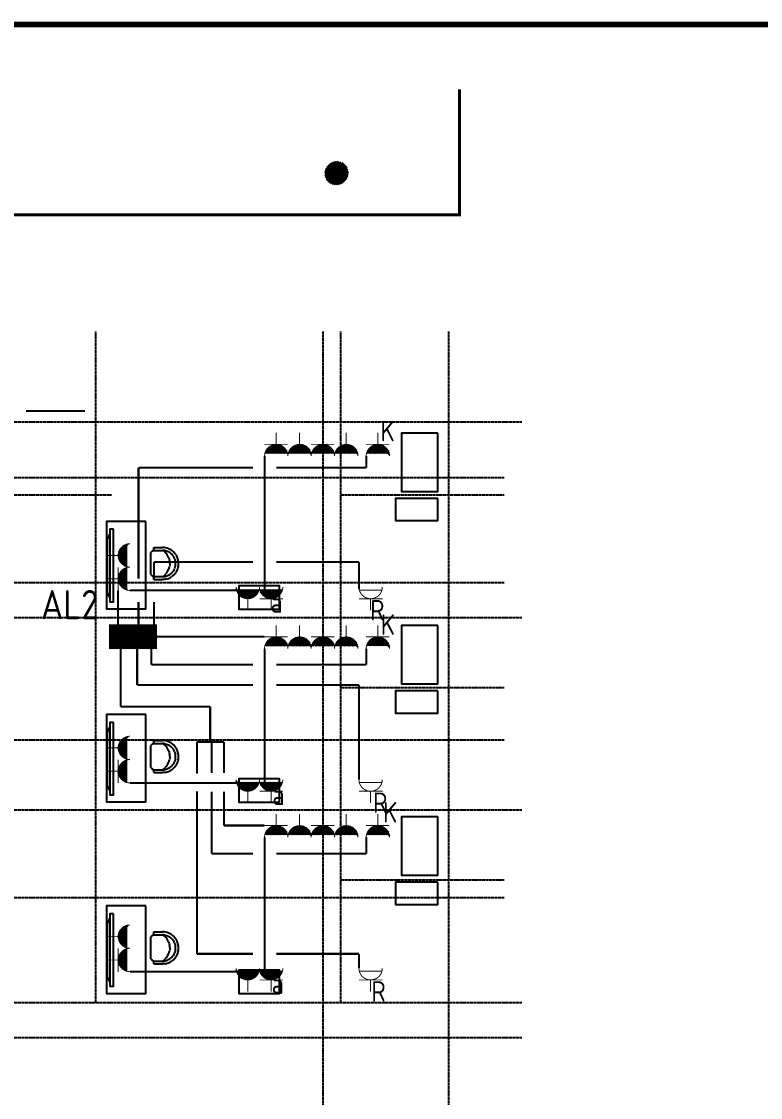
# Model space of a CAD drawing. Extents: x -137808 to 103746506, y -332957 to -111547.
# Drawn here: x 145592 to 158256, y -252141 to -233697 of the extents above; entities that cross this region are included whole.
import ezdxf

# ---------------------------------------------------------------- set-up
doc = ezdxf.new("R2010")
doc.units = 0
doc.header["$LTSCALE"] = 25
doc.header["$MEASUREMENT"] = 0
doc.linetypes.add('DOTE', pattern=[2.42, 2, -0.2, 0.02, -0.2])
doc.layers.get('0').update_dxf_attribs({"linetype": 'CONTINUOUS'})
for name, color, linetype in [('220', 7, 'CONTINUOUS'), ('DOTE', 1, 'DOTE'), ('PUB_TITLE', 4, 'CONTINUOUS'), ('家具', 54, 'CONTINUOUS'), ('电-强电平面-线缆', 3, 'CONTINUOUS'), ('设备-插座', 3, 'CONTINUOUS'), ('设备-箱柜', 3, 'CONTINUOUS')]:
    doc.layers.add(name, color=color, linetype=linetype)
doc.styles.add('IDQSTYLE', font='txt.shx', dxfattribs={"width": 0.7, "bigfont": 'hztxt.shx'})
doc.styles.get("Standard").update_dxf_attribs({"font": 'GBENOR', "bigfont": 'GBCBIG'})

# ---------------------------------------------------------------- blocks, each defined once
blk = doc.blocks.new('HC000132')
at = {"color": 0, "linetype": 'Continuous'}
for p, q in [((2.88, 2.53), (4.97, 4.62)), ((-4.91, 4.35), (-4.89, 4.38)), ((-4.85, 4.13), (-4.6, 4.38)), ((-4.76, 3.94), (-4.32, 4.38)), ((-4.66, 3.75), (-4.04, 4.38)), ((-4.55, 3.58), (-3.75, 4.38)), ((-4.43, 3.41), (-3.47, 4.38)), ((-4.3, 3.27), (-3.19, 4.38)), ((-4.16, 3.13), (-2.91, 4.38)), ((-4, 3), (-2.62, 4.38)), ((-3.83, 2.88), (-2.34, 4.38)), ((-3.65, 2.78), (-2.06, 4.38)), ((-3.46, 2.69), (-1.77, 4.38)), ((-3.25, 2.62), (-1.49, 4.38)), ((-3.03, 2.56), (-1.21, 4.38)), ((-2.79, 2.52), (-0.93, 4.38)), ((-2.52, 2.5), (-0.64, 4.38)), ((-2.22, 2.52), (-0.36, 4.38)), ((-1.87, 2.58), (-0.08, 4.37)), ((-1.43, 2.74), (-0.24, 3.93)), ((0.11, 4.28), (0.2, 4.38)), ((0.18, 4.07), (0.48, 4.38)), ((0.27, 3.88), (0.76, 4.38)), ((0.37, 3.7), (1.05, 4.38)), ((0.48, 3.53), (1.33, 4.38)), ((0.61, 3.37), (1.61, 4.38)), ((0.74, 3.22), (1.9, 4.38)), ((0.89, 3.09), (2.18, 4.38)), ((1.05, 2.96), (2.46, 4.38)), ((1.22, 2.85), (2.74, 4.38)), ((1.4, 2.75), (3.03, 4.38)), ((1.6, 2.67), (3.31, 4.38)), ((1.81, 2.6), (3.59, 4.38)), ((2.04, 2.54), (3.88, 4.38)), ((2.29, 2.51), (4.16, 4.38)), ((2.57, 2.5), (4.44, 4.38)), ((3.24, 2.61), (4.89, 4.26)), ((3.75, 2.83), (4.67, 3.75))]:
    blk.add_line(p, q, dxfattribs=at)
at = {"color": 0, "linetype": 'Continuous', "const_width": 0.2}
for points in [[(-5, 5, 0.198912), (-4.27, 3.23, 0.198912), (-2.5, 2.5, 0.198912), (-0.73, 3.23, 0.198912), (0, 5)], [(0, 5, 0.198912), (0.73, 3.23, 0.198912), (2.5, 2.5, 0.198912), (4.27, 3.23, 0.198912), (5, 5)]]:
    blk.add_lwpolyline(points, format="xyb", dxfattribs=at)
for points in [[(-5.05, 2.48), (-0.02, 2.48)], [(-4.92, 4.38), (-0.08, 4.38)], [(-2.5, 2.5), (-2.5, 0)], [(0.08, 4.38), (4.92, 4.38)], [(2.5, 2.5), (2.5, 0)]]:
    blk.add_lwpolyline(points, dxfattribs=at)
at = {"color": 0, "style": 'IDQSTYLE', "width": 0.7}
blk.add_attdef('PSFHATT', (7, 0), '', height=2.5, dxfattribs=at)
blk = doc.blocks.new('HC000135')
at = {"color": 0, "linetype": 'Continuous', "const_width": 0.2}
blk.add_lwpolyline([(-2.5, 5, 0.198912), (-1.77, 3.23, 0.198912), (0, 2.5, 0.198912), (1.77, 3.23, 0.198912), (2.5, 5)], format="xyb", dxfattribs=at)
for points in [[(-2.55, 2.48), (2.48, 2.48)], [(-2.42, 4.35), (2.41, 4.35)], [(0, 2.5), (0, 0)]]:
    blk.add_lwpolyline(points, dxfattribs=at)
at = {"color": 0, "style": 'IDQSTYLE', "width": 0.7}
blk.add_attdef('PSFHATT', (4.5, 0), '', height=2.5, dxfattribs=at)
blk = doc.blocks.new('*X')
at = {"color": 0, "linetype": 'Continuous'}
for p, q in [((232.27, 320.09), (237.18, 325)), ((232.27, 320.51), (236.75, 325)), ((232.27, 320.94), (236.33, 325)), ((232.27, 321.36), (235.9, 325)), ((232.27, 321.79), (235.48, 325)), ((232.27, 322.21), (235.06, 325)), ((232.27, 322.63), (234.63, 325)), ((232.27, 323.06), (234.21, 325)), ((232.27, 323.48), (233.78, 325)), ((232.27, 323.91), (233.36, 325)), ((232.27, 324.33), (232.93, 325)), ((232.27, 324.76), (232.51, 325)), ((232.6, 320), (237.6, 325)), ((233.02, 320), (238.02, 325)), ((233.45, 320), (238.45, 325)), ((233.87, 320), (238.87, 325)), ((234.3, 320), (239.3, 325)), ((234.72, 320), (239.72, 325)), ((235.15, 320), (240.15, 325)), ((235.57, 320), (240.57, 325)), ((235.99, 320), (240.99, 325)), ((236.42, 320), (241.42, 325)), ((236.84, 320), (241.84, 325)), ((237.27, 320), (242.27, 325)), ((237.69, 320), (242.27, 324.57)), ((238.12, 320), (242.27, 324.15)), ((238.54, 320), (242.27, 323.72)), ((238.96, 320), (242.27, 323.3)), ((239.39, 320), (242.27, 322.88)), ((239.81, 320), (242.27, 322.45)), ((240.24, 320), (242.27, 322.03)), ((240.66, 320), (242.27, 321.6)), ((241.09, 320), (242.27, 321.18)), ((241.51, 320), (242.27, 320.75)), ((241.93, 320), (242.27, 320.33)), ((278.36, 223.2), (280.79, 225.63)), ((278.36, 222.93), (281.06, 225.62)), ((278.39, 223.51), (280.47, 225.6)), ((278.4, 222.68), (281.31, 225.59)), ((278.45, 222.45), (279.79, 223.79)), ((278.47, 223.88), (280.11, 225.52)), ((278.69, 224.39), (279.6, 225.29)), ((279.61, 223.04), (280.95, 224.38)), ((279.62, 223.34), (280.65, 224.37)), ((279.65, 222.8), (281.19, 224.34)), ((279.73, 222.59), (281.39, 224.26)), ((279.79, 223.79), (280.2, 224.2)), ((279.83, 222.42), (281.57, 224.16)), ((279.94, 223.09), (280.9, 224.05)), ((279.96, 222.26), (281.73, 224.03)), ((279.99, 222.85), (281.14, 224)), ((279.99, 223.42), (280.57, 224)), ((280.07, 222.66), (281.33, 223.91)), ((280.11, 222.13), (281.86, 223.88)), ((280.2, 224.2), (281.54, 225.54)), ((280.2, 222.5), (281.49, 223.79)), ((280.29, 222.02), (281.97, 223.7)), ((280.35, 222.37), (281.62, 223.64)), ((280.65, 224.37), (281.75, 225.47)), ((280.95, 224.38), (281.95, 225.38)), ((281.19, 224.34), (282.13, 225.28)), ((281.39, 224.26), (282.3, 225.17)), ((281.57, 224.16), (282.46, 225.05)), ((281.73, 224.03), (282.61, 224.91)), ((281.86, 223.88), (282.75, 224.77)), ((281.97, 223.7), (282.87, 224.61)), ((281.98, 222.58), (283.25, 223.85)), ((282.05, 223.5), (282.99, 224.44)), ((282.1, 223.27), (283.09, 224.26)), ((282.1, 222.98), (283.18, 224.06)), ((278.52, 222.24), (279.62, 223.34)), ((278.61, 222.04), (279.61, 223.04)), ((278.71, 221.86), (279.65, 222.8)), ((278.82, 221.68), (279.73, 222.59)), ((278.94, 221.52), (279.83, 222.42)), ((279.08, 221.38), (279.96, 222.26)), ((279.22, 221.24), (280.11, 222.13)), ((279.38, 221.11), (280.29, 222.02)), ((279.55, 221), (280.49, 221.94)), ((279.73, 220.9), (280.72, 221.89)), ((279.93, 220.81), (281.01, 221.89)), ((280.14, 220.74), (281.41, 222.01)), ((280.36, 220.68), (283.31, 223.63)), ((280.49, 221.94), (282.05, 223.5)), ((280.54, 222.27), (281.71, 223.45)), ((280.61, 220.65), (283.34, 223.38)), ((280.72, 221.89), (282.1, 223.27)), ((280.77, 222.22), (281.77, 223.22)), ((280.88, 220.63), (283.36, 223.11)), ((281.01, 221.89), (282.1, 222.98)), ((281.08, 222.24), (281.74, 222.91)), ((281.18, 220.65), (283.33, 222.81)), ((281.41, 222.01), (281.98, 222.58)), ((281.54, 220.73), (283.26, 222.45)), ((282.01, 220.91), (283.07, 221.98)), ((159.6, 156.77), (159.62, 156.79)), ((159.66, 156.55), (159.91, 156.79)), ((159.75, 156.35), (160.19, 156.79)), ((159.84, 156.17), (160.47, 156.79)), ((159.95, 155.99), (160.75, 156.79)), ((160.08, 155.83), (161.04, 156.79)), ((160.21, 155.68), (161.32, 156.79)), ((160.35, 155.55), (161.6, 156.79)), ((160.51, 155.42), (161.89, 156.79)), ((160.68, 155.3), (162.17, 156.79)), ((160.86, 155.2), (162.45, 156.79)), ((161.05, 155.11), (162.73, 156.79)), ((161.26, 155.03), (163.02, 156.79)), ((161.48, 154.98), (163.3, 156.79)), ((161.72, 154.93), (163.58, 156.79)), ((161.99, 154.92), (163.87, 156.79)), ((162.29, 154.93), (164.49, 157.14)), ((162.63, 155), (164.43, 156.79)), ((163.08, 155.16), (164.27, 156.35))]:
    blk.add_line(p, q, dxfattribs=at)
blk = doc.blocks.new('HC000134')
at = {"color": 0, "linetype": 'Continuous', "const_width": 0.2}
blk.add_lwpolyline([(-2.5, 5, 0.198912), (-1.77, 3.23, 0.198912), (0, 2.5, 0.198912), (1.77, 3.23, 0.198912), (2.5, 5)], format="xyb", dxfattribs=at)
for points in [[(-2.55, 2.48), (2.48, 2.48)], [(-2.42, 4.38), (2.42, 4.38)], [(0, 2.5), (0, 0)]]:
    blk.add_lwpolyline(points, dxfattribs=at)
at = {"color": 0, "linetype": 'Continuous'}
blk.add_blockref('*X', (-162.01, -152.42), dxfattribs=at)
at = {"color": 0, "style": 'IDQSTYLE', "width": 0.7}
blk.add_attdef('PSFHATT', (4.5, 0), '', height=2.5, dxfattribs=at)
blk = doc.blocks.new('HC000429')
at = {"color": 0, "linetype": 'Continuous', "const_width": 0.3}
blk.add_lwpolyline([(5, 2.5), (-5, 2.5), (-5, -2.5), (5, -2.5)], close=True, dxfattribs=at)
at = {"color": 0, "linetype": 'Continuous'}
blk.add_blockref('*X', (-237.27, -322.5), dxfattribs=at)
at = {"color": 0, "style": 'IDQSTYLE', "width": 0.7}
blk.add_attdef('PSFHATT', (7, -2.5), '', height=2.5, dxfattribs=at)
blk = doc.blocks.new('CHR1')
at = {"color": 251, "linetype": 'Continuous'}
for p, q in [((189, 200), (-189, 200)), ((-225, 150), (-275, 150)), ((-275, 150), (-275, 0)), ((-225, 150), (-225, 0)), ((275, 150), (225, 150)), ((225, 150), (225, 0)), ((275, 150), (275, 0))]:
    blk.add_line(p, q, dxfattribs=at)
at = {"color": 251}
for p, q in [((-225, 150), (-225, 158)), ((225, 150), (225, 158))]:
    blk.add_line(p, q, dxfattribs=at)
at = {"color": 251, "linetype": 'Continuous'}
for points in [[(-208, 180, 0), (-199, 190, 0), (-189, 200, 0)], [(189, 200, 0), (199, 190, 0), (208, 180, 0)], [(-208, 180, 0), (-217, 169, 0), (-225, 158, 0)], [(225, 158, 0), (217, 169, 0), (208, 180, 0)], [(-270, -54, 0), (-274, -27, 0), (-275, 0, 0)], [(-254, -105, 0), (-263, -80, 0), (-270, -54, 0)], [(-229, -153, 0), (-242, -130, 0), (-254, -105, 0)], [(-229, -153, 0), (-213, -175, 0), (-194, -195, 0)], [(-221, -44, 0), (-224, -22, 0), (-225, 0, 0)], [(-191, -48, 0), (-209, -29, 0), (-225, -8, 0)], [(-221, -44, 0), (-215, -65, 0), (-208, -86, 0)], [(-187, -125, 0), (-198, -106, 0), (-208, -86, 0)], [(-149, -81, 0), (-171, -65, 0), (-191, -48, 0)], [(-159, -159, 0), (-174, -143, 0), (-187, -125, 0)], [(-125, -187, 0), (-143, -174, 0), (-159, -159, 0)], [(-103, -105, 0), (-127, -94, 0), (-149, -81, 0)], [(-103, -105, 0), (-78, -114, 0), (-52, -120, 0)], [(0, -125, 0), (-26, -124, 0), (-52, -120, 0)], [(0, -125, 0), (26, -124, 0), (52, -120, 0)], [(103, -105, 0), (78, -114, 0), (52, -120, 0)], [(150, -81, 0), (127, -94, 0), (103, -105, 0)], [(159, -159, 0), (143, -174, 0), (125, -187, 0)], [(150, -81, 0), (171, -65, 0), (191, -48, 0)], [(187, -125, 0), (174, -143, 0), (159, -159, 0)], [(208, -86, 0), (199, -106, 0), (187, -125, 0)], [(225, -8, 0), (209, -29, 0), (191, -48, 0)], [(195, -195, 0), (213, -175, 0), (229, -153, 0)], [(221, -44, 0), (215, -65, 0), (208, -86, 0)], [(225, 0, 0), (224, -22, 0), (221, -44, 0)], [(254, -105, 0), (243, -130, 0), (229, -153, 0)], [(270, -54, 0), (263, -80, 0), (254, -105, 0)], [(270, -54, 0), (274, -27, 0), (275, 0, 0)], [(-153, -229, 0), (-174, -213, 0), (-194, -195, 0)], [(-153, -229, 0), (-130, -243, 0), (-105, -254, 0)], [(-86, -208, 0), (-106, -199, 0), (-125, -187, 0)], [(-54, -270, 0), (-80, -263, 0), (-105, -254, 0)], [(-86, -208, 0), (-65, -215, 0), (-44, -221, 0)], [(0, -275, 0), (-27, -274, 0), (-54, -270, 0)], [(0, -225, 0), (-22, -224, 0), (-44, -221, 0)], [(44, -221, 0), (22, -224, 0), (0, -225, 0)], [(54, -270, 0), (27, -274, 0), (0, -275, 0)], [(44, -221, 0), (65, -215, 0), (86, -208, 0)], [(54, -270, 0), (80, -263, 0), (105, -254, 0)], [(125, -187, 0), (106, -199, 0), (86, -208, 0)], [(105, -254, 0), (130, -243, 0), (153, -229, 0)], [(195, -195, 0), (175, -213, 0), (153, -229, 0)]]:
    blk.add_polyline3d(points, dxfattribs=at)

msp = doc.modelspace()

# ---------------------------------------------------------------- linework, layer by layer
at = {"color": 251}
for p, q in [((146679, -240376), (145669, -240376)), ((147106, -242474), (147062, -242574)), ((147062, -242574), (147062, -243470)), ((147106, -243570), (147062, -243470)), ((147106, -245784), (147062, -245884)), ((147062, -245884), (147062, -246780)), ((147106, -246880), (147062, -246780)), ((147106, -249064), (147062, -249164)), ((147062, -249164), (147062, -250060)), ((147106, -250160), (147062, -250060))]:
    msp.add_line(p, q, dxfattribs=at)
at = {"color": 251, "const_width": 50}
msp.add_lwpolyline([(153099, -234860), (153099, -237011), (108729, -237011), (108729, -234860)], dxfattribs=at)
at = {"color": 251}
for points in [[(152729, -240751), (152104, -240751), (152104, -241751), (152729, -241751)], [(152729, -241871), (152001, -241871), (152001, -242253), (152729, -242253)], [(147725, -242266), (147049, -242266), (147049, -243766), (147725, -243766)], [(147170, -242402), (147106, -242402), (147106, -243642), (147170, -243642)], [(152729, -244051), (152104, -244051), (152104, -245051), (152729, -245051)], [(152729, -245171), (152001, -245171), (152001, -245553), (152729, -245553)], [(147725, -245576), (147049, -245576), (147049, -247076), (147725, -247076)], [(147170, -245712), (147106, -245712), (147106, -246952), (147170, -246952)], [(152729, -247331), (152104, -247331), (152104, -248331), (152729, -248331)], [(152729, -248451), (152001, -248451), (152001, -248833), (152729, -248833)], [(147725, -248856), (147049, -248856), (147049, -250356), (147725, -250356)], [(147170, -248992), (147106, -248992), (147106, -250232), (147170, -250232)]]:
    msp.add_lwpolyline(points, close=True, dxfattribs=at)
at = {"layer": '220', "color": 251}
for points in [[(150014, -243769), (150014, -243370), (149314, -243370), (149314, -243769)], [(150014, -247079), (150014, -246680), (149314, -246680), (149314, -247079)], [(150014, -250359), (150014, -249960), (149314, -249960), (149314, -250359)]]:
    msp.add_lwpolyline(points, close=True, dxfattribs=at)
at = {"layer": 'DOTE'}
for p, q in [((146864, -250511), (146864, -239011)), ((150764, -265611), (150764, -239011)), ((151064, -250511), (151064, -239011)), ((152914, -265611), (152914, -239011)), ((107964, -240561), (154164, -240561)), ((107964, -241511), (153864, -241511)), ((107964, -241811), (147134, -241811)), ((151064, -241811), (153864, -241811)), ((107964, -243311), (153864, -243311)), ((107964, -243911), (154164, -243911)), ((151064, -245111), (153864, -245111)), ((107964, -246011), (153864, -246011)), ((107964, -247211), (154164, -247211)), ((151064, -248411), (153864, -248411)), ((107964, -248711), (153864, -248711)), ((107964, -250511), (154164, -250511)), ((107964, -251111), (154164, -251111))]:
    msp.add_line(p, q, dxfattribs=at)
at = {"layer": 'PUB_TITLE', "const_width": 100}
msp.add_lwpolyline([(99121, -273747), (169921, -273747), (169921, -233747), (99121, -233747)], close=True, dxfattribs=at)
at = {"layer": '电-强电平面-线缆', "color": 1, "linetype": 'Continuous', "const_width": 35}
for points in [[(149757, -241146), (149757, -243441)], [(151499, -241146), (151499, -241345)], [(147597, -243249), (147597, -241345)], [(149557, -241345), (147597, -241345)], [(151499, -241345), (149957, -241345)], [(147864, -243249), (147864, -242963)], [(149557, -242963), (147864, -242963)], [(151377, -242963), (149957, -242963)], [(151377, -243423), (151377, -242963)], [(147247, -243453), (147247, -244031)], [(147449, -243449), (149275, -243449)], [(147597, -244031), (147597, -243649)], [(147864, -244043), (147864, -243649)], [(149753, -244244), (147901, -244244)], [(147290, -244443), (147290, -245442)], [(147574, -245072), (147574, -244443)], [(147818, -244724), (147818, -244443)], [(149757, -244446), (149757, -246741)], [(151499, -244446), (151499, -244724)], [(149557, -244724), (147818, -244724)], [(151499, -244724), (149957, -244724)], [(149557, -245072), (147574, -245072)], [(151375, -245072), (149957, -245072)], [(151375, -246691), (151375, -245072)], [(148825, -245442), (147290, -245442)], [(148825, -246046), (148825, -245442)], [(148600, -246589), (148600, -246042)], [(149049, -246046), (148600, -246046)], [(148849, -246580), (148849, -246044)], [(149062, -246046), (149049, -246046)], [(149062, -246580), (149062, -246046)], [(147449, -246749), (149276, -246749)], [(148600, -249679), (148600, -246896)], [(148849, -247964), (148849, -246897)], [(149062, -247479), (149062, -246897)], [(149753, -247479), (149062, -247479)], [(149757, -247681), (149757, -249976)], [(151499, -247681), (151499, -247964)], [(149557, -247964), (148849, -247964)], [(151499, -247964), (149957, -247964)], [(149557, -249679), (148600, -249679)], [(151375, -249679), (149957, -249679)], [(151375, -249926), (151375, -249679)], [(147449, -249984), (149278, -249984)]]:
    msp.add_lwpolyline(points, dxfattribs=at)

# ---------------------------------------------------------------- block references
at = {"layer": '家具', "color": 251, "xscale": -1, "rotation": 89.95817284161735}
for p in [(148007, -242988), (148007, -246298), (148007, -249578)]:
    msp.add_blockref('CHR1', p, dxfattribs=at)
at = {"layer": '设备-插座', "xscale": -80, "yscale": 80, "zscale": 80}
for name, p, rotation in [('HC000134', (151699, -240746), 180), ('HC000132', (150157, -240746), 180), ('HC000132', (150957, -240746), 180), ('HC000132', (147049, -243049), 270), ('HC000134', (151699, -244046), 180), ('HC000132', (150157, -244046), 180), ('HC000132', (150957, -244046), 180), ('HC000134', (151699, -247281), 180), ('HC000132', (147049, -246349), 270), ('HC000132', (150157, -247281), 180), ('HC000132', (150957, -247281), 180), ('HC000132', (147049, -249584), 270)]:
    msp.add_blockref(name, p, dxfattribs=dict(at, rotation=rotation))
for name, p in [('HC000132', (149670, -243791)), ('HC000135', (151575, -243791)), ('HC000132', (149670, -247091)), ('HC000135', (151575, -247091)), ('HC000132', (149670, -250326)), ('HC000135', (151575, -250326))]:
    msp.add_blockref(name, p, dxfattribs=at)
at = {"layer": '设备-箱柜', "xscale": -80, "yscale": 80, "zscale": 80, "rotation": 180}
msp.add_blockref('HC000429', (147501, -244243), dxfattribs=at)

# ---------------------------------------------------------------- texts
at = {"width": 664.73, "attachment_point": 3}
for s, insert, char_height in [('K', (151990, -240543), 350), ('AL2', (146906, -243442), 500), ('a', (150068, -243480), 350), ('R', (151813, -243612), 350), ('K', (151994, -243861), 350), ('a', (150101, -246780), 350), ('R', (151862, -246912), 350), ('K', (152033, -247078), 350), ('a', (150089, -250015), 350), ('R', (151834, -250147), 350)]:
    msp.add_mtext(s, dxfattribs=dict(at, insert=insert, char_height=char_height))

doc.saveas('drawing.dxf')
